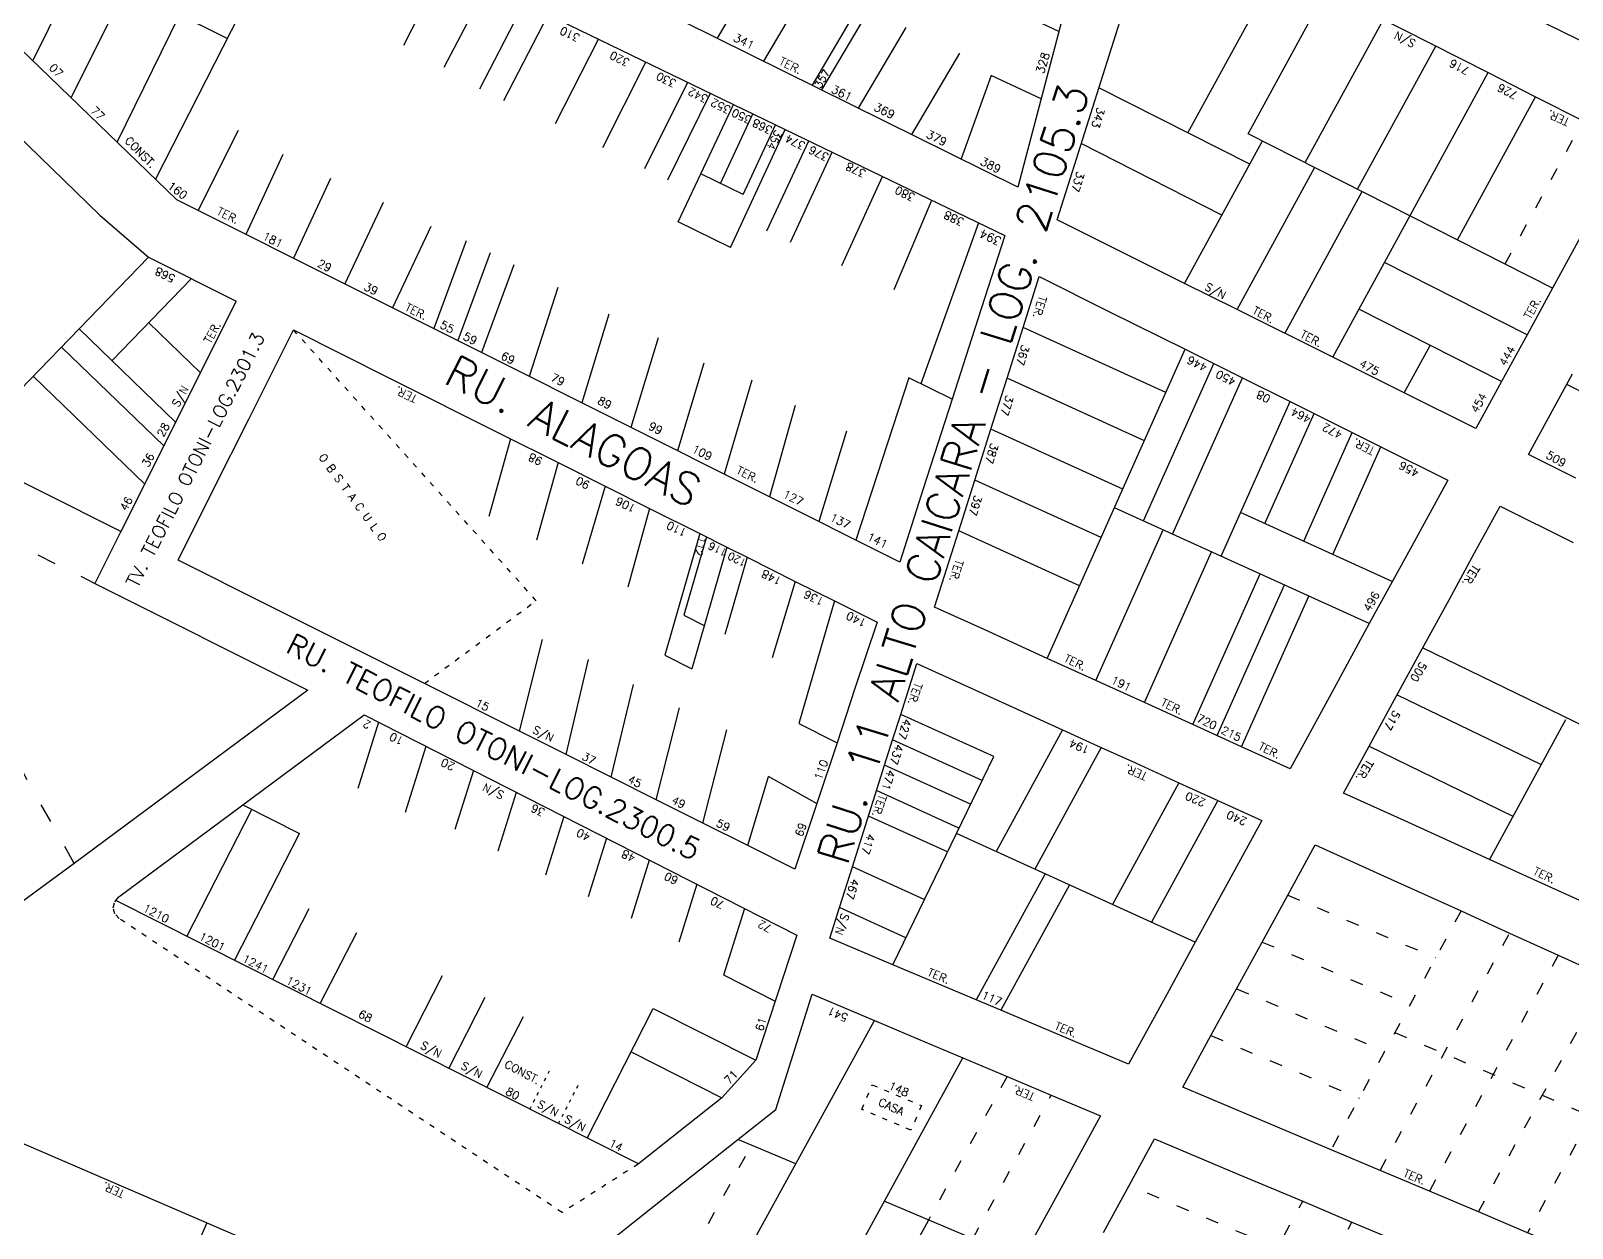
# Model space of a CAD drawing. Extents: x 714896 to 749292, y 8417558 to 8447149.
# Drawn here: x 740977.2 to 741266.2, y 8424367.4 to 8424591.9 of the extents above; entities that cross this region are included whole.
import ezdxf

# ---------------------------------------------------------------- set-up
doc = ezdxf.new("R2010")
doc.units = 0
doc.header["$MEASUREMENT"] = 0
doc.linetypes.add('ACAD_ISO03W100', pattern=[30, 12, -18])
for name, color, linetype in [('LOTE', 7, 'CONTINUOUS'), ('NUM-PORTA', 7, 'CONTINUOUS'), ('QUADRA', 6, 'CONTINUOUS'), ('TEXTO', 7, 'CONTINUOUS'), ('TEXTODERUA', 3, 'CONTINUOUS')]:
    doc.layers.add(name, color=color, linetype=linetype)
doc.styles.add('ROMANS', font='ROMANS.SHX', dxfattribs={"height": 1.5})

msp = doc.modelspace()

# ---------------------------------------------------------------- linework, layer by layer
at = {"layer": 'LOTE', "color": 7}
for p, q in [((740993.38, 8424570.97, 526.94), (741018.33, 8424621.98, 526.04)), ((741027.77, 8424617.39, 526.05), (741000.57, 8424564.03, 526.94)), ((741114.8, 8424605.58, 521.4), (741105.88, 8424590.47, 519.59)), ((740977.55, 8424586.25, 526.94), (740986.45, 8424604.11, 526.94)), ((741047.11, 8424589.17, 524.68), (741054.82, 8424604.23, 526.08)), ((740984.74, 8424579.31, 526.94), (740994.99, 8424599.86, 526.94)), ((741054.68, 8424585.04, 524.69), (741062.72, 8424600.39, 526.09)), ((741123.57, 8424601.42, 521.36), (741114.56, 8424586.18, 519.59)), ((741061.39, 8424580.96, 524.67), (741069.67, 8424597.04, 526.1)), ((741132.64, 8424596.83, 521.27), (741123.66, 8424581.67, 519.59)), ((741134.43, 8424595.95, 521.27), (741125.46, 8424580.79, 519.59)), ((741065.89, 8424578.78, 524.67), (741074.17, 8424594.85, 526.1)), ((741169.94, 8424591.75, 519.63), (741161.66, 8424595.61, 521.08)), ((741075.57, 8424574.47, 524.66), (741083.64, 8424590.28, 526.1)), ((741141.27, 8424592.47, 521.14), (741132.34, 8424577.38, 519.59)), ((741151.3, 8424587.66, 520.9), (741142.31, 8424572.45, 519.59)), ((741084.47, 8424569.98, 524.6), (741092.52, 8424585.99, 526.1)), ((741092.32, 8424566.02, 524.53), (741100.36, 8424582.21, 526.11)), ((741157.28, 8424583.47, 521.21), (741151.63, 8424567.84, 519.59)), ((741166.61, 8424579.12, 519.57), (741157.28, 8424583.47, 521.21)), ((741096.6, 8424563.95, 524.53), (741104.63, 8424580.14, 526.11)), ((741106.49, 8424563.24, 526.18), (741112.55, 8424576.32, 526.18)), ((741008.54, 8424558.18, 526.94), (741016.14, 8424573.21, 528.44)), ((741108.35, 8424551.23, 526.18), (741118.62, 8424573.39, 526.18)), ((741110.76, 8424561.18, 526.18), (741116.82, 8424574.26, 526.18)), ((741115.22, 8424554.38, 523.95), (741123.04, 8424571.26, 526.18)), ((741024.46, 8424568.68, 524.97), (741017.48, 8424553.7, 526.94)), ((741119.62, 8424552.26, 523.89), (741127.44, 8424569.13, 526.12)), ((741033.4, 8424564.2, 524.97), (741026.42, 8424549.22, 526.94)), ((741129.23, 8424547.84, 523.46), (741136.88, 8424564.57, 526.13)), ((741043.25, 8424559.67, 524.98), (741036.04, 8424544.4, 526.94)), ((741139.04, 8424543.36, 522.59), (741146.12, 8424560.11, 526.13)), ((741154.89, 8424555.88, 526.15), (741144.04, 8424525.7, 520.47)), ((741052.2, 8424555.19, 524.98), (741044.98, 8424539.92, 526.94)), ((741058.83, 8424552.47, 524.86), (741052.76, 8424536.03, 526.95)), ((741063.3, 8424550.23, 524.86), (741057.23, 8424533.79, 526.95)), ((741067.77, 8424547.99, 524.86), (741061.7, 8424531.55, 526.95)), ((741076.01, 8424543.73, 524.86), (741070.64, 8424527.07, 526.94)), ((741085.57, 8424538.77, 524.77), (741080.49, 8424522.14, 526.94)), ((741094.79, 8424534.28, 524.61), (741089.7, 8424517.52, 526.95)), ((741103.41, 8424529.53, 524.44), (741098.42, 8424513.15, 526.95)), ((741141.82, 8424526.8, 520.87), (741131.87, 8424496.4, 526.94)), ((741112.36, 8424526.38, 524.06), (741107.18, 8424508.77, 526.95)), ((741120.53, 8424521.62, 523.65), (741115.72, 8424504.49, 526.95)), ((741067.13, 8424515.4), (741063.05, 8424500.84)), ((741130.11, 8424516.78, 522.75), (741124.92, 8424499.88, 526.94)), ((741076.07, 8424510.92), (741072, 8424496.36)), ((741084.91, 8424506.5), (741080.55, 8424491.9)), ((741093.22, 8424502.33), (741089.12, 8424487.57)), ((741102.65, 8424497.61), (741096.07, 8424474.81)), ((741103.9, 8424496.98), (741099.65, 8424482.32)), ((741107.71, 8424495.08), (741101.1, 8424472.26)), ((741111.5, 8424493.18), (741107.29, 8424478.66)), ((741120.53, 8424488.65), (741116.17, 8424474.3)), ((741127.86, 8424484.98), (741121.22, 8424462.03)), ((741099.65, 8424482.32), (741103.45, 8424480.39)), ((741068.8, 8424460.56), (741073.16, 8424477.74)), ((741096.07, 8424474.81), (741101.1, 8424472.26)), ((741077.56, 8424456.18), (741081.75, 8424473.98)), ((741086.01, 8424451.94), (741090.22, 8424469.32)), ((741094.46, 8424447.71), (741098.8, 8424464.97)), ((741103.2, 8424443.33), (741107.69, 8424460.83)), ((741121.22, 8424462.03), (741128.35, 8424458.41)), ((741111.63, 8424439.11), (741115.5, 8424452.09)), ((741115.44, 8424452.12), (741124.56, 8424447.03)), ((741010.22, 8424368.38, 517.5), (740993.9, 8424331.72, 517.5))]:
    msp.add_line(p, q, dxfattribs=at)
at = {"layer": 'LOTE', "color": 7, "linetype": 'CONTINUOUS', "flags": 128}
for points, elevation in [([(741014.01, 8424590.4), (740952.8, 8424620.85)], 513.54), ([(741098.54, 8424556.04), (741102.82, 8424565.08), (741108.95, 8424578.06)], 526.18), ([(741110.76, 8424561.18), (741102.82, 8424565.08)], 526.18), ([(741108.35, 8424551.23), (741098.54, 8424556.04)], 526.18), ([(741149.91, 8424522.78), (741141.82, 8424526.8)], 513.54)]:
    msp.add_lwpolyline(points, dxfattribs=dict(at, elevation=elevation))
at = {"layer": 'LOTE', "color": 7, "ltscale": 0.2}
for points in [[(741194.13, 8424572.74), (741211.17, 8424603.93)], [(741205.43, 8424572.57), (741220.09, 8424599.41)], [(741216.14, 8424567.15), (741230.79, 8424593.98)], [(741225.95, 8424562.18), (741240.6, 8424589.01)], [(741221.28, 8424530.68), (741250.41, 8424584.04)], [(741205.74, 8424566.86), (741177.44, 8424581.2)], [(741244.68, 8424552.68), (741259.33, 8424579.51)], [(741200.53, 8424557.33), (741174.13, 8424570.71)], [(741193.53, 8424544.5), (741208.04, 8424571.08)], [(741262.51, 8424543.64), (741205.43, 8424572.57)], [(741203.37, 8424539.6), (741217.89, 8424566.18)], [(741212.32, 8424535.14), (741226.84, 8424561.72)], [(741257.72, 8424534.86), (741230.97, 8424548.43)], [(741252.93, 8424526.09), (741226.17, 8424539.65)], [(741190.01, 8424524.08), (741163.23, 8424536.26)], [(741234.7, 8424524), (741239.55, 8424532.87)], [(741167.77, 8424474.22), (741193.62, 8424532.16)], [(741185.82, 8424499.97), (741198.99, 8424529.49)], [(741185.97, 8424515.01), (741160.22, 8424526.72)], [(741191.28, 8424497.49), (741204.36, 8424526.82)], [(741274.06, 8424521.07), (741265.17, 8424525.57)], [(741200.37, 8424493.36), (741213.31, 8424522.36)], [(741208.58, 8424499.48), (741217.79, 8424520.13)], [(741181.92, 8424505.95), (741157.2, 8424517.19)], [(741215.86, 8424496.18), (741224.95, 8424516.57)], [(741221.31, 8424493.69), (741230.32, 8424513.89)], [(741177.88, 8424496.88), (741154.19, 8424507.65)], [(741228.15, 8424480.73), (741180.37, 8424502.45)], [(741232.46, 8424488.62), (741204.03, 8424501.55)], [(741173.83, 8424487.81), (741151.17, 8424498.12)], [(741176.87, 8424470.08), (741189.47, 8424498.31)], [(741185.97, 8424465.94), (741198.57, 8424494.17)], [(741195.08, 8424461.8), (741207.67, 8424490.04)], [(741199.63, 8424459.73), (741212.23, 8424487.97)], [(741204.18, 8424457.66), (741216.78, 8424485.9)], [(741238.17, 8424476.17), (741310.11, 8424441.27)], [(741233.38, 8424467.39), (741260.37, 8424454.3)], [(741157.73, 8424455.79), (741140.29, 8424463.72)], [(741170.62, 8424460.84), (741158.16, 8424438.01)], [(741264.96, 8424462.68), (741250.66, 8424436.53)], [(741155.56, 8424451.32), (741138.78, 8424458.95)], [(741177.9, 8424457.53), (741165.45, 8424434.7)], [(741228.11, 8424457.74), (741255.09, 8424444.64)], [(741138.8, 8424416.79), (741157.73, 8424455.79)], [(741153.39, 8424446.86), (741137.28, 8424454.18)], [(741151.22, 8424442.39), (741135.77, 8424449.42)], [(741192.46, 8424450.9), (741180.01, 8424428.08)], [(741199.75, 8424447.59), (741187.29, 8424424.77)], [(741149.06, 8424437.92), (741134.26, 8424444.65)], [(741195.53, 8424421.02), (741150.74, 8424441.39)], [(741144.72, 8424428.99), (741131.25, 8424435.12)], [(741167.37, 8424433.83), (741154.46, 8424410.18)], [(741171.91, 8424431.76), (741159.07, 8424408.24)], [(741141.25, 8424421.84), (741128.83, 8424427.49)], [(741106.69, 8424354.06), (741135.36, 8424406.34)], [(741123.1, 8424346.67), (741151.94, 8424399.34)], [(741120.61, 8424379.43), (741109.76, 8424384.01)], [(741163.03, 8424361.53), (741137.21, 8424372.43)], [(741145.51, 8424368.92), (741131.31, 8424342.97)]]:
    msp.add_lwpolyline(points, dxfattribs=at)
at = {"layer": 'LOTE', "color": 7, "linetype": 'ACAD_ISO03W100', "ltscale": 0.2}
for points in [[(741253.6, 8424548.16), (741268.25, 8424574.99)], [(741212.85, 8424429.82), (741240.59, 8424418.1)], [(741245.36, 8424426.86), (741220.98, 8424382.11)], [(741230.19, 8424378.22), (741254.46, 8424422.72)], [(741208.05, 8424421.04), (741235.81, 8424409.32)], [(741263.56, 8424418.58), (741239.41, 8424374.33)], [(741248.62, 8424370.44), (741272.67, 8424414.44)], [(741203.26, 8424412.27), (741231.02, 8424400.54)], [(741198.46, 8424403.49), (741226.24, 8424391.76)], [(741232.94, 8424404.06), (741269.78, 8424388.38)], [(741160.23, 8424395.84), (741145.51, 8424368.92)], [(741153.81, 8424365.42), (741168.52, 8424392.34)], [(741269.78, 8424388.38), (741257.83, 8424366.55)], [(741098.48, 8424357.75), (741112.3, 8424382.94)], [(741210.87, 8424363.66), (741183.11, 8424375.38)], [(741186.13, 8424318.58), (741215.68, 8424372.43)], [(741195.3, 8424314.6), (741224.89, 8424368.54)]]:
    msp.add_lwpolyline(points, dxfattribs=at)
at = {"layer": 'LOTE', "color": 7, "ltscale": 0.3, "elevation": 512.45}
for points in [[(740999.24, 8424549.42), (740964.04, 8424513.04)], [(741007.28, 8424545.39), (740992.43, 8424530.04)], [(741004.35, 8424518.51), (740986.26, 8424536.01)], [(741008.98, 8424527.76), (740999.3, 8424537.13)], [(741002.12, 8424514.04), (740982.95, 8424532.58)], [(740998.54, 8424506.88), (740977.64, 8424527.1)], [(740994.09, 8424497.99), (740964.04, 8424513.04)]]:
    msp.add_lwpolyline(points, dxfattribs=at)
at = {"layer": 'LOTE', "color": 7, "linetype": 'ACAD_ISO03W100', "ltscale": 0.08, "elevation": 515.32}
msp.add_lwpolyline([(741050.98, 8424469.49), (741071.95, 8424485.03), (741026.44, 8424535.78)], dxfattribs=at)
at = {"layer": 'LOTE', "color": 7, "linetype": 'ACAD_ISO03W100', "ltscale": 0.3, "elevation": 514.35}
msp.add_lwpolyline([(740985.35, 8424435.79), (740950.38, 8424497.76), (740954.36, 8424505.72), (740989.17, 8424488.28)], dxfattribs=at)
at = {"layer": 'LOTE', "color": 7, "elevation": 515.94}
for points in [[(741042.36, 8424462.25), (741038.48, 8424449.84)], [(741051.27, 8424457.71), (741047.39, 8424445.31)], [(741060.18, 8424453.18), (741056.72, 8424442.13)], [(741068.21, 8424449.1), (741064.76, 8424438.08)], [(741077.12, 8424444.56), (741073.68, 8424433.58)], [(741085.14, 8424440.48), (741081.71, 8424429.53)], [(741093.16, 8424436.4), (741089.74, 8424425.48)], [(741102.07, 8424431.86), (741098.67, 8424420.99)], [(741110.99, 8424427.33), (741107.08, 8424414.85)]]:
    msp.add_lwpolyline(points, dxfattribs=at)
at = {"layer": 'LOTE', "color": 7}
for points in [[(741006.47, 8424422.09), (741018.65, 8424445.9)], [(741016.95, 8424446.75), (741027.58, 8424441.4)], [(741015.4, 8424417.59), (741027.58, 8424441.4)], [(741022.54, 8424413.99), (741029.37, 8424427.34)], [(741031.47, 8424409.49), (741038.3, 8424422.84)], [(741047.54, 8424401.39), (741054.38, 8424414.74)], [(741107.08, 8424414.86), (741116.76, 8424409.98)], [(741055.58, 8424397.34), (741062.41, 8424410.69)], [(741081.48, 8424384.29), (741093.88, 8424408.6)], [(741093.88, 8424408.6), (741113.14, 8424398.89)], [(741062.72, 8424393.74), (741069.56, 8424407.09)], [(741089.73, 8424400.46), (741106.78, 8424391.86)]]:
    msp.add_lwpolyline(points, dxfattribs=at)
at = {"layer": 'LOTE', "color": 7, "linetype": 'ACAD_ISO03W100', "ltscale": 0.08}
msp.add_lwpolyline([(741091.11, 8424379.43), (741076.79, 8424370.32), (740993.78, 8424425.42), (740992.95, 8424426.3), (740992.65, 8424427.44), (740992.92, 8424428.6), (740993.11, 8424428.83)], dxfattribs=at)
at = {"layer": 'LOTE', "color": 7, "linetype": 'ACAD_ISO03W100', "ltscale": 0.05}
for points in [[(741070.76, 8424389.69), (741074.54, 8424397.07)], [(741076.12, 8424386.99), (741080.04, 8424394.65)]]:
    msp.add_lwpolyline(points, dxfattribs=at)
at = {"layer": 'LOTE', "color": 7, "linetype": 'ACAD_ISO03W100', "ltscale": 0.08}
msp.add_lwpolyline([(741134.97, 8424394.27), (741144.18, 8424390.38), (741142.2, 8424385.79), (741132.99, 8424389.67)], close=True, dxfattribs=at)
at = {"layer": 'QUADRA', "color": 6}
for points in [[(740989.16, 8424716.45), (741177.7, 8424621.15), (741162.25, 8424562.58), (740961.71, 8424661.82), (740989.16, 8424716.45)], [(741218.21, 8424682.73), (741306.8, 8424637.37), (741279.79, 8424584.11), (741192.17, 8424627.13), (741212.15, 8424685.85), (741218.21, 8424682.73)], [(741076.07, 8424510.92), (741084.91, 8424506.5), (741093.22, 8424502.33), (741102.65, 8424497.61), (741107.71, 8424495.08), (741111.5, 8424493.18), (741120.53, 8424488.65), (741127.86, 8424484.98), (741135.86, 8424480.98), (741131.72, 8424468.55), (741128.35, 8424458.41), (741124.56, 8424447.03), (741120.45, 8424434.69), (741111.63, 8424439.11), (741103.2, 8424443.33), (741094.46, 8424447.71), (741086.01, 8424451.94), (741077.56, 8424456.18), (741068.8, 8424460.56), (741050.98, 8424469.49), (741036.5, 8424476.75), (741021.87, 8424484.07), (741004.82, 8424492.62), (741011.41, 8424505.78), (741018.05, 8424519.03), (741026.44, 8424535.78), (741044.45, 8424526.76), (741065.52, 8424516.21), (741076.07, 8424510.92)]]:
    msp.add_lwpolyline(points, close=True, dxfattribs=at)
at = {"layer": 'QUADRA', "color": 6, "elevation": 513.54, "flags": 128}
msp.add_lwpolyline([(741140.11, 8424492.27), (741061.7, 8424531.55), (741008.54, 8424558.18), (741004.57, 8424560.17), (740967.91, 8424595.56), (740949.2, 8424613.62), (740952.8, 8424620.85), (740944.07, 8424625.2), (740950.99, 8424639.07), (740957.28, 8424651.69), (741018.33, 8424621.98), (741074.17, 8424594.85), (741118.62, 8424573.39), (741159.79, 8424553.51), (741153.56, 8424534.14), (741149.91, 8424522.78), (741144.58, 8424506.19), (741140.11, 8424492.27)], close=True, dxfattribs=at)
at = {"layer": 'QUADRA'}
for points in [[(741252.93, 8424526.09), (741248.13, 8424517.31), (741234.7, 8424524), (741221.28, 8424530.68), (741203.37, 8424539.6), (741193.53, 8424544.5), (741182.22, 8424550.13), (741169.61, 8424556.41), (741172.85, 8424566.68), (741178.23, 8424583.67), (741184.18, 8424602.5), (741188.3, 8424615.52), (741204.85, 8424607.13), (741224.02, 8424597.42), (741239.8, 8424589.42), (741250.41, 8424584.04), (741259.33, 8424579.51), (741268.25, 8424574.99), (741277.17, 8424570.47), (741269.51, 8424556.44), (741262.51, 8424543.64), (741257.72, 8424534.86), (741252.93, 8424526.09)], [(741213.28, 8424453.52), (741204.18, 8424457.66), (741195.08, 8424461.8), (741185.97, 8424465.94), (741176.87, 8424470.08), (741167.77, 8424474.22), (741155.91, 8424479.61), (741146.65, 8424483.82), (741151.17, 8424498.12), (741154.19, 8424507.65), (741157.2, 8424517.19), (741160.22, 8424526.72), (741163.23, 8424536.26), (741166.25, 8424545.79), (741179.34, 8424539.27), (741193.62, 8424532.16), (741204.36, 8424526.82), (741213.31, 8424522.36), (741224.95, 8424516.57), (741230.32, 8424513.89), (741242.86, 8424507.65), (741235.78, 8424494.7), (741228.15, 8424480.73), (741220.66, 8424467.02), (741213.28, 8424453.52)], [(741183.02, 8424398.13), (741173.81, 8424402.02), (741159.07, 8424408.24), (741154.46, 8424410.18), (741138.8, 8424416.79), (741127.02, 8424421.77), (741128.83, 8424427.49), (741131.25, 8424435.12), (741137.28, 8424454.18), (741138.78, 8424458.95), (741140.29, 8424463.72), (741143.31, 8424473.25), (741153.51, 8424468.61), (741170.62, 8424460.84), (741177.9, 8424457.53), (741184.33, 8424454.6), (741192.46, 8424450.9), (741199.75, 8424447.59), (741208, 8424443.84), (741201.81, 8424432.52), (741195.53, 8424421.02), (741190.24, 8424411.34), (741183.02, 8424398.13)], [(741267.05, 8424362.66), (741257.83, 8424366.55), (741248.62, 8424370.44), (741239.41, 8424374.33), (741230.19, 8424378.22), (741220.98, 8424382.11), (741206.48, 8424388.22), (741193.19, 8424393.84), (741198.46, 8424403.49), (741203.26, 8424412.27), (741208.05, 8424421.04), (741212.85, 8424429.82), (741218.02, 8424439.28), (741230.95, 8424433.4), (741245.36, 8424426.86), (741254.46, 8424422.72), (741263.56, 8424418.58), (741272.67, 8424414.44), (741281.77, 8424410.3), (741290.87, 8424406.16), (741284.11, 8424393.81), (741279.06, 8424384.59), (741272.77, 8424373.12), (741267.05, 8424362.66)], [(741148.65, 8424335.2), (741139.52, 8424339.28), (741131.31, 8424342.97), (741123.1, 8424346.67), (741114.9, 8424350.36), (741106.69, 8424354.06), (741098.48, 8424357.75), (741084.57, 8424364.02), (741096.22, 8424373.27), (741109.76, 8424384.01), (741116.87, 8424389.66), (741123.7, 8424411.26), (741135.36, 8424406.34), (741143.65, 8424402.84), (741151.94, 8424399.34), (741160.23, 8424395.84), (741168.52, 8424392.34), (741177.74, 8424388.45), (741170.69, 8424375.55), (741163.03, 8424361.53), (741157.1, 8424350.67), (741148.65, 8424335.2)]]:
    msp.add_lwpolyline(points, close=True, dxfattribs=at)
at = {"layer": 'QUADRA', "color": 6}
for points, elevation in [([(740964.38, 8424420.25), (740950.97, 8424426.2), (740904.89, 8424446.64), (740864.08, 8424464.75), (740890.88, 8424518.5), (740908.07, 8424552.98), (740924.79, 8424586.52), (740936.22, 8424609.46), (740969.82, 8424576.96), (740990.15, 8424557.28), (740999.24, 8424549.42), (741015.69, 8424541.17), (740994.09, 8424497.99), (740989.17, 8424488.28), (741029.15, 8424468.25), (740985.35, 8424435.79), (740976.84, 8424429.49), (740969.56, 8424424.09), (740964.38, 8424420.25)], 512.45), ([(741039.69, 8424463.61), (741120.8, 8424422.34), (741113.14, 8424398.89), (741106.78, 8424391.86), (741091.11, 8424379.43), (740993.11, 8424428.83), (740993.67, 8424429.5), (741039.69, 8424463.61)], 515.94), ([(740850.42, 8424437.31), (741056.13, 8424348.58), (741039.92, 8424312.01), (741003.32, 8424328.3), (740997.19, 8424330.76), (740993.9, 8424331.72), (740986.77, 8424333), (740980.29, 8424333.26), (740976.18, 8424332.99), (740973.39, 8424332.61), (740966.32, 8424330.9), (740956.88, 8424327.6), (740775.92, 8424263.38), (740770.79, 8424277.85), (740850.42, 8424437.31)], 519.21)]:
    msp.add_lwpolyline(points, close=True, dxfattribs=dict(at, elevation=elevation))
at = {"layer": 'QUADRA'}
for points in [[(741266.89, 8424507.97), (741257.98, 8424512.41), (741266.27, 8424527.58)], [(741268.86, 8424428.25), (741259.76, 8424432.39), (741250.66, 8424436.53), (741234.66, 8424443.8), (741223.31, 8424448.96), (741228.11, 8424457.74), (741232.9, 8424466.51), (741238.08, 8424475.98), (741243.11, 8424485.2), (741247.9, 8424493.97), (741252.7, 8424502.75), (741266.4, 8424495.93)], [(741178.31, 8424366.6), (741183.11, 8424375.38), (741187.9, 8424384.16), (741203.71, 8424377.48), (741215.68, 8424372.43), (741224.89, 8424368.54), (741234.11, 8424364.65)]]:
    msp.add_lwpolyline(points, dxfattribs=at)

# ---------------------------------------------------------------- texts
at = {"layer": 'NUM-PORTA', "color": 7, "style": 'ROMANS'}
for s, height, rotation, p in [('310', 1.481, 153.7786, (741080.29, 8424591.02)), ('341', 1.558, 333.6167, (741108.76, 8424590.05)), ('S/N', 1.5, 152.9891, (741237.02, 8424589.97)), ('320', 1.481, 153.8001, (741089.63, 8424586.4)), ('328', 1.565, 72.8624, (741167.08, 8424583.68)), ('357', 1.4, 59.7995, (741125.28, 8424580.97)), ('716', 1.5, 152.9891, (741247.09, 8424584.87)), ('330', 1.481, 153.8001, (741098.36, 8424582.5)), ('361', 1.557, 333.6074, (741127.1, 8424580.39)), ('726', 1.5, 152.9891, (741256.12, 8424580.29)), ('342', 1.482, 153.8102, (741104.3, 8424579.61)), ('352', 1.482, 153.8102, (741108.56, 8424577.55)), ('350', 1.482, 153.8102, (741112.49, 8424575.65)), ('369', 1.557, 333.5764, (741135.11, 8424577.06)), ('343', 1.5, 252.6924, (741177.18, 8424577.64)), ('368', 1.482, 153.8089, (741116.37, 8424573.75)), ('354', 1.482, 243.8089, (741116.8, 8424573.45)), ('379', 1.556, 333.5684, (741144.89, 8424571.95)), ('374', 1.482, 153.8124, (741122.54, 8424570.82)), ('376', 1.482, 153.8124, (741126.96, 8424568.69)), ('378', 1.491, 154.1867, (741133.92, 8424565.6)), ('389', 1.554, 333.4694, (741155.02, 8424566.86)), ('337', 1.5, 252.6924, (741173.37, 8424565.62)), ('380', 1.491, 154.1867, (741143.14, 8424561.15)), ('388', 1.491, 154.1867, (741152.31, 8424556.51)), ('181', 1.519, 333.3455, (741020.47, 8424552.86)), ('394', 1.614, 154.8646, (741159.32, 8424552.98)), ('29', 1.519, 333.3455, (741030.79, 8424547.75)), ('39', 1.519, 333.3455, (741039.48, 8424543.4)), ('55', 1.519, 333.3455, (741053.76, 8424536.25)), ('59', 1.519, 333.3455, (741058.08, 8424534.08)), ('367', 1.5, 252.6924, (741163.01, 8424533.11)), ('69', 1.52, 333.4091, (741065.16, 8424530.42)), ('79', 1.52, 333.4091, (741074.52, 8424526.37)), ('89', 1.521, 333.4346, (741083.29, 8424522.02)), ('377', 1.5, 252.6924, (741160.07, 8424523.67)), ('99', 1.521, 333.4678, (741092.84, 8424517.25)), ('98', 1.5, 153.8119, (741073.27, 8424511.64)), ('109', 1.522, 333.4641, (741100.97, 8424512.97)), ('387', 1.5, 252.6924, (741157.23, 8424514.7)), ('90', 1.5, 153.8119, (741082.15, 8424507.2)), ('106', 1.502, 153.5808, (741090.78, 8424502.81)), ('127', 1.524, 333.6362, (741118.06, 8424504.5)), ('397', 1.5, 252.6924, (741154.14, 8424504.92)), ('137', 1.528, 333.8842, (741126.85, 8424500.14)), ('110', 1.502, 153.5808, (741100.34, 8424498.28)), ('112', 1.4, 254.3495, (741102.55, 8424497.12)), ('116', 1.4, 153.5572, (741107.89, 8424494.5)), ('141', 1.536, 334.3396, (741133.82, 8424496.47)), ('120', 1.4, 153.3841, (741111.53, 8424492.59)), ('148', 1.503, 153.525, (741118.12, 8424489.2)), ('136', 1.504, 153.5746, (741126.05, 8424485.35)), ('140', 1.504, 154.6203, (741134.03, 8424481.39)), ('15', 1.483, 333.6612, (741060.41, 8424465.38)), ('2', 1.5, 152.1891, (741041.13, 8424462.21)), ('10', 1.525, 153.8387, (741047.25, 8424459.22)), ('S/N', 1.484, 333.6538, (741071.13, 8424460.33)), ('427', 1.5, 252.6924, (741140.87, 8424463.03)), ('437', 1.5, 252.6924, (741139.36, 8424458.26)), ('194', 1.5, 156.632, (741175.84, 8424457.6)), ('20', 1.5, 154.8007, (741056.87, 8424454.44)), ('37', 1.484, 333.5349, (741080.37, 8424455.35)), ('110', 1.503, 70.5764, (741125.44, 8424451.25)), ('45', 1.485, 333.4907, (741088.97, 8424451.03)), ('471', 1.5, 252.6924, (741137.84, 8424453.46)), ('S/N', 1.5, 154.2714, (741066.1, 8424449.09)), ('220', 1.5, 156.632, (741197.6, 8424447.71)), ('36', 1.5, 154.0694, (741073.75, 8424445.85)), ('49', 1.485, 333.4967, (741097.17, 8424447.14)), ('59', 1.485, 333.5442, (741105.55, 8424442.84)), ('69', 1.502, 69.9164, (741121.82, 8424440.64)), ('240', 1.5, 156.632, (741205.34, 8424444.19)), ('40', 1.5, 153.952, (741082.29, 8424441.25)), ('417', 1.5, 252.6924, (741134.05, 8424441.45)), ('48', 1.5, 154.0514, (741090.74, 8424437.28)), ('60', 1.5, 153.869, (741098.74, 8424433.07)), ('467', 1.5, 252.6924, (741131.1, 8424433.04)), ('70', 1.5, 154.4467, (741107.4, 8424428.51)), ('1210', 1.5, 332.2725, (740998.08, 8424426.93, 515.94)), ('S/N', 1.5, 250.833, (741129.25, 8424426.57)), ('1201', 1.5, 332.2725, (741008.58, 8424421.64, 515.94)), ('72', 1.5, 152.8336, (741116.29, 8424424.08)), ('1241', 1.5, 332.2725, (741016.71, 8424417.47)), ('1231', 1.5, 332.2725, (741024.86, 8424413.37)), ('68', 1.5, 332.2725, (741038.44, 8424407.08)), ('61', 1.5, 73.1781, (741114.44, 8424404.19)), ('S/N', 1.5, 332.2725, (741050.09, 8424401.21)), ('S/N', 1.5, 332.2725, (741057.69, 8424397.38)), ('71', 1.5, 46.1509, (741108.14, 8424394.27)), ('80', 1.5, 332.2725, (741066.04, 8424392.56, 515.94)), ('148', 1.5, 336.5999, (741137.88, 8424393.52, -39.28)), ('S/N', 1.5, 332.2725, (741071.99, 8424390.18)), ('S/N', 1.5, 332.2725, (741077.08, 8424387.39)), ('14', 1.5, 332.2725, (741085.41, 8424382.85))]:
    msp.add_text(s, height=height, rotation=rotation, dxfattribs=at).set_placement(p)
at = {"layer": 'NUM-PORTA', "style": 'ROMANS'}
for s, height, rotation, p in [('07', 1.518, 314.8312, (740980.49, 8424584.81)), ('77', 1.518, 314.8312, (740988.28, 8424576.77)), ('160', 1.518, 323.5415, (741002.67, 8424562.48)), ('568', 1.5, 153.7747, (741004.41, 8424545.93)), ('S/N', 1.5, 332.0463, (741197.14, 8424543.41)), ('444', 1.5, 60.442, (741253.69, 8424528.88)), ('446', 1.5, 153.1323, (741197.93, 8424529.25)), ('475', 1.5, 332.0463, (741226.11, 8424528.99)), ('450', 1.5, 153.1323, (741203.3, 8424526.58)), ('S/N', 1.5, 61.3897, (741004.88, 8424521.19)), ('08', 1.5, 153.1323, (741209.77, 8424523.36)), ('454', 1.5, 60.442, (741248.37, 8424520.07)), ('464', 1.5, 153.1323, (741217.39, 8424519.56)), ('28', 1.5, 61.3897, (741002.07, 8424515.58)), ('472', 1.5, 153.1323, (741223.28, 8424516.63)), ('36', 1.5, 61.3897, (740999.24, 8424509.92)), ('509', 1.5, 330.442, (741261.14, 8424511.89)), ('456', 1.5, 153.1323, (741237.64, 8424509.48)), ('46', 1.5, 61.3897, (740995.14, 8424501.72)), ('496', 1.5, 60.0516, (741228.24, 8424482.84)), ('500', 1.5, 238.5197, (741237.75, 8424473.72)), ('191', 1.5, 334.0912, (741179.58, 8424469.64)), ('720', 1.5, 334.0912, (741195.63, 8424462.48)), ('517', 1.5, 238.5197, (741232.79, 8424464.64)), ('215', 1.5, 334.0912, (741200.21, 8424460.26)), ('117', 1.5, 337.0772, (741155.31, 8424410.53)), ('541', 1.5, 156.9718, (741130.56, 8424407.41))]:
    msp.add_text(s, height=height, rotation=rotation, dxfattribs=at).set_placement(p)
at = {"layer": 'TEXTO', "style": 'ROMANS'}
for s, height, rotation, p in [('TER.', 1.558, 333.6208, (741117.31, 8424585.64)), ('TER.', 1.5, 155.49, (741265.82, 8424575.33)), ('CONST.', 1.518, 314.8312, (740994.67, 8424571.12)), ('TER.', 1.519, 333.3355, (741011.92, 8424557.52, -13.4)), ('TER.', 1.5, 252.6924, (741166.28, 8424542.28)), ('TER.', 1.5, 60.442, (741258.34, 8424537.64)), ('TER.', 1.5, 332.0463, (741206.09, 8424538.96)), ('TER.', 1.5, 61.3897, (741010.87, 8424533.08)), ('TER.', 1.5, 332.0463, (741215.05, 8424534.5)), ('TER.', 1.5, 153.1323, (741229.34, 8424513.61)), ('O B S T A C U L O', 1.5026, 306.3587, (741031.08, 8424511.91)), ('TER.', 1.523, 333.5579, (741109.32, 8424508.97)), ('TER.', 1.5, 252.6924, (741150.65, 8424492.85)), ('TER.', 1.5, 238.5197, (741247.69, 8424491.91)), ('TER.', 1.5, 334.0912, (741170.78, 8424473.71)), ('TER.', 1.5, 334.0912, (741188.93, 8424465.46)), ('TER.', 1.5, 334.0912, (741207.2, 8424457.22)), ('TER.', 1.5, 238.5197, (741227.75, 8424455.41)), ('TER.', 1.5, 334.5041, (741258.75, 8424433.79)), ('TER.', 1.5, 337.0772, (741145.18, 8424414.81)), ('TER.', 1.5, 337.0772, (741169.02, 8424404.75)), ('TER.', 1.5, 156.9718, (741165.57, 8424392.63)), ('CASA', 1.5, 335.945, (741135.95, 8424390.49)), ('TER.', 1.5, 337.0772, (741234.39, 8424377.15)), ('TER.', 1.5, 155.8016, (740994.92, 8424374.37, 517.5))]:
    msp.add_text(s, height=height, rotation=rotation, dxfattribs=at).set_placement(p)
at = {"layer": 'TEXTO', "color": 7, "style": 'ROMANS'}
for s, height, rotation, p in [('TER.', 1.519, 333.3455, (741047.2, 8424539.53)), ('TER.', 1.5, 153.8119, (741049.76, 8424523.42)), ('TER.', 1.5, 250.833, (741142.97, 8424469.79)), ('TER.', 1.5, 156.632, (741186.63, 8424452.7)), ('TER.', 1.5, 250.833, (741136.28, 8424448.78)), ('CONST.', 1.5, 332.2725, (741065.85, 8424397.65, 515.94))]:
    msp.add_text(s, height=height, rotation=rotation, dxfattribs=at).set_placement(p)
at = {"layer": 'TEXTODERUA', "style": 'ROMANS'}
for s, height, rotation, p in [('RU. 11 ALTO CAICARA - LOG. 2105.3   ', 6, 72.6208, (741130.23, 8424435.13)), ('TV. TEOFILO OTONI-LOG.2301.3', 2.5, 63.0617, (740997.17, 8424487.28)), ('RU. ALAGOAS ', 6, 333.0641, (741054.29, 8424525.97)), ('RU. TEOFILO OTONI-LOG.2300.5', 4, 332.8683, (741024.68, 8424475.5))]:
    msp.add_text(s, height=height, rotation=rotation, dxfattribs=at).set_placement(p)

doc.saveas('drawing.dxf')
